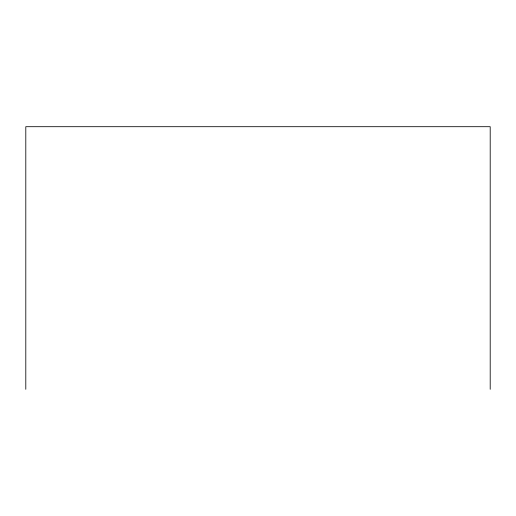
<?xml version="1.0" encoding="UTF-8"?>
<svg xmlns="http://www.w3.org/2000/svg" width="516" height="516" viewBox="0 0 516 516"><rect width="100%" height="100%" fill="white"/><g stroke="black" fill="none" stroke-linecap="round" stroke-linejoin="round"><path stroke-width="0.77" d="M490.2 389.303L490.2 126.697L25.8 126.697L25.8 389.303"/></g></svg>
